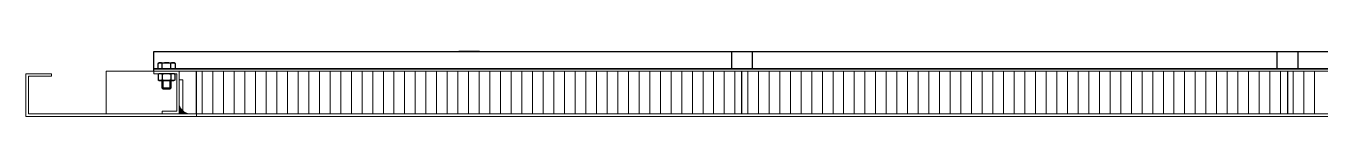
# Model space of a CAD drawing. Header units: inches. Extents: x 49419 to 111780, y 786065 to 1579898.
# Drawn here: x 58514 to 59273, y 788631 to 788669 of the extents above; entities that cross this region are included whole.
import ezdxf

# ---------------------------------------------------------------- set-up
doc = ezdxf.new("R2010")
doc.units = ezdxf.units.IN
doc.header["$MEASUREMENT"] = 0
doc.layers.add('tbi', color=7, linetype='Continuous', lineweight=20)
doc.layers.add('Thanh chiu luc', color=5, linetype='Continuous', lineweight=25)

msp = doc.modelspace()

# ---------------------------------------------------------------- hatches: boundary and pattern name
at = {"layer": 'tbi', "linetype": 'Continuous'}
h = msp.add_hatch(color=5, dxfattribs=at)
h.dxf.hatch_style = 1
h.paths.add_polyline_path([(58604.34, 788637.51), (58604.34, 788632.51), (58609.62, 788632.51, -0.266754)])

# ---------------------------------------------------------------- linework, layer by layer
at = {"color": 8, "linetype": 'Continuous', "elevation": -2}
for points in [[(58591.84, 788659), (58591.84, 788662.14), (58592.47, 788662.5), (58601.2, 788662.5), (58601.84, 788662.14), (58601.84, 788659)], [(58591.84, 788652.37), (58592.47, 788652.01), (58601.2, 788652.01), (58601.84, 788652.37), (58601.84, 788655.64), (58601.2, 788656.01), (58592.47, 788656.01), (58591.84, 788655.64)]]:
    msp.add_lwpolyline(points, close=True, dxfattribs=at)
for points in [[(58601.84, 788662.14, 0.2948), (58599.34, 788662.14, 0.1474), (58594.34, 788662.14, 0.2948), (58591.84, 788662.14, 0.2948)], [(58601.84, 788655.64, 0.2948), (58599.34, 788655.64, 0.1474), (58594.34, 788655.64, 0.2948), (58591.84, 788655.64, 0.2948)], [(58601.84, 788652.37, -0.2948), (58599.34, 788652.37, -0.1474), (58594.34, 788652.37, -0.2948), (58591.84, 788652.37, -0.2948)]]:
    msp.add_lwpolyline(points, format="xyb", dxfattribs=at)
for points in [[(58594.34, 788659), (58594.34, 788662.14)], [(58599.34, 788659), (58599.34, 788662.14)], [(58594.34, 788655.64), (58594.34, 788652.37)], [(58599.34, 788655.64), (58599.34, 788652.37)]]:
    msp.add_lwpolyline(points, dxfattribs=at)
at = {"layer": 'tbi', "linetype": 'Continuous'}
for p, q in [((58514.34, 788631.01), (58514.34, 788656.01)), ((58514.34, 788656.01), (58529.34, 788656.01)), ((58529.34, 788654.51, 2), (58515.84, 788654.51, 2)), ((58515.84, 788654.51, 2), (58515.84, 788632.51, 2)), ((58529.34, 788656.01, 2), (58529.34, 788654.51, 2)), ((58589.34, 788656.01, 2), (58589.34, 788657.51, 2)), ((58589.34, 788657.51), (59599.34, 788657.51)), ((58602.84, 788656.01, 2), (58589.34, 788656.01, 2)), ((58602.84, 788634.01, 2), (58602.84, 788656.01, 2)), ((58604.34, 788632.51, 2), (58604.34, 788657.51, 0.18)), ((58514.34, 788631.01), (58614.34, 788631.01)), ((58515.84, 788632.51, 2), (58610.84, 788632.51, 2)), ((58602.84, 788634.01, 2), (58594.34, 788634.01, 2)), ((58594.34, 788634.01, 2), (58594.34, 788632.51, 2)), ((58594.34, 788632.51), (58604.34, 788632.51)), ((58614.34, 788632.51, 2), (58614.34, 788631.01)), ((58614.34, 788631.01), (59574.34, 788631.01))]:
    msp.add_line(p, q, dxfattribs=at)
at = {"layer": 'tbi', "color": 2, "linetype": 'Continuous'}
for p, q in [((58589.34, 788657.51, 2), (58561.34, 788657.51, 2)), ((58561.34, 788657.51, 2), (58561.34, 788632.51, 2)), ((58561.34, 788632.51, 2), (58592.34, 788632.51, 2))]:
    msp.add_line(p, q, dxfattribs=at)
at = {"layer": 'tbi', "color": 5, "linetype": 'Continuous', "lineweight": 30}
for p, q in [((58614.34, 788632.51, 2), (58614.34, 788657.51, 2)), ((58934.34, 788632.51, 2), (58934.34, 788657.51, 2)), ((59254.34, 788657.51, -1), (59254.34, 788632.51, 1))]:
    msp.add_line(p, q, dxfattribs=at)
at = {"layer": 'tbi', "color": 5, "linetype": 'Continuous'}
for p, q in [((58614.34, 788657.51, 2), (58774.34, 788657.51, 2)), ((58774.34, 788657.51, 2), (58934.34, 788657.51, 2)), ((58934.34, 788657.51, 2), (58934.34, 788632.51, 2)), ((58934.34, 788657.51, 2), (59094.34, 788657.51, 2)), ((59094.34, 788657.51, 2), (59574.34, 788657.51, 2)), ((58604.34, 788652.51), (58606.34, 788652.51)), ((58604.34, 788652.51), (58604.34, 788632.51)), ((58606.34, 788652.51), (58606.34, 788632.51)), ((58604.34, 788637.51, 2), (58604.34, 788632.51, 2)), ((58604.34, 788632.51, 2), (58609.62, 788632.51, 2)), ((58604.34, 788632.51), (58606.34, 788632.51)), ((58774.34, 788632.51, 2), (58614.34, 788632.51, 2)), ((58934.34, 788632.51, 2), (58774.34, 788632.51, 2)), ((59094.34, 788632.51, 2), (58934.34, 788632.51, 2)), ((59574.34, 788632.51, 2), (59094.34, 788632.51, 2))]:
    msp.add_line(p, q, dxfattribs=at)
at = {"layer": 'tbi', "color": 1, "linetype": 'Continuous'}
for p, q in [((58617.75, 788632.51), (58617.75, 788657.51)), ((58624, 788632.51), (58624, 788657.51)), ((58630.25, 788632.51), (58630.25, 788657.51)), ((58636.5, 788632.51), (58636.5, 788657.51)), ((58642.75, 788632.51), (58642.75, 788657.51)), ((58649, 788632.51), (58649, 788657.51)), ((58655.25, 788632.51), (58655.25, 788657.51)), ((58661.5, 788632.51), (58661.5, 788657.51)), ((58667.75, 788632.51), (58667.75, 788657.51)), ((58674, 788632.51), (58674, 788657.51)), ((58680.25, 788632.51), (58680.25, 788657.51)), ((58686.5, 788632.51), (58686.5, 788657.51)), ((58692.75, 788632.51), (58692.75, 788657.51)), ((58699, 788632.51), (58699, 788657.51)), ((58705.25, 788632.51), (58705.25, 788657.51)), ((58711.5, 788632.51), (58711.5, 788657.51)), ((58717.75, 788632.51), (58717.75, 788657.51)), ((58724, 788632.51), (58724, 788657.51)), ((58730.25, 788632.51), (58730.25, 788657.51)), ((58736.5, 788632.51), (58736.5, 788657.51)), ((58742.75, 788632.51), (58742.75, 788657.51)), ((58749, 788632.51), (58749, 788657.51)), ((58755.25, 788632.51), (58755.25, 788657.51)), ((58761.5, 788632.51), (58761.5, 788657.51)), ((58767.75, 788632.51), (58767.75, 788657.51)), ((58774, 788632.51), (58774, 788657.51)), ((58780.25, 788632.51), (58780.25, 788657.51)), ((58786.5, 788632.51), (58786.5, 788657.51)), ((58792.75, 788632.51), (58792.75, 788657.51)), ((58799, 788632.51), (58799, 788657.51)), ((58805.25, 788632.51), (58805.25, 788657.51)), ((58811.5, 788632.51), (58811.5, 788657.51)), ((58817.75, 788632.51), (58817.75, 788657.51)), ((58824, 788632.51), (58824, 788657.51)), ((58830.25, 788632.51), (58830.25, 788657.51)), ((58836.5, 788632.51), (58836.5, 788657.51)), ((58842.75, 788632.51), (58842.75, 788657.51)), ((58849, 788632.51), (58849, 788657.51)), ((58855.25, 788632.51), (58855.25, 788657.51)), ((58861.5, 788632.51), (58861.5, 788657.51)), ((58867.75, 788632.51), (58867.75, 788657.51)), ((58874, 788632.51), (58874, 788657.51)), ((58880.25, 788632.51), (58880.25, 788657.51)), ((58886.5, 788632.51), (58886.5, 788657.51)), ((58892.75, 788632.51), (58892.75, 788657.51)), ((58899, 788632.51), (58899, 788657.51)), ((58905.25, 788632.51), (58905.25, 788657.51)), ((58911.5, 788632.51), (58911.5, 788657.51)), ((58917.75, 788632.51), (58917.75, 788657.51)), ((58924, 788632.51), (58924, 788657.51)), ((58930.25, 788632.51), (58930.25, 788657.51)), ((58937.75, 788632.51), (58937.75, 788657.51)), ((58944, 788632.51), (58944, 788657.51)), ((58950.25, 788632.51), (58950.25, 788657.51)), ((58956.5, 788632.51), (58956.5, 788657.51)), ((58962.75, 788632.51), (58962.75, 788657.51)), ((58969, 788632.51), (58969, 788657.51)), ((58975.25, 788632.51), (58975.25, 788657.51)), ((58981.5, 788632.51), (58981.5, 788657.51)), ((58987.75, 788632.51), (58987.75, 788657.51)), ((58994, 788632.51), (58994, 788657.51)), ((59000.25, 788632.51), (59000.25, 788657.51)), ((59006.5, 788632.51), (59006.5, 788657.51)), ((59012.75, 788632.51), (59012.75, 788657.51)), ((59019, 788632.51), (59019, 788657.51)), ((59025.25, 788632.51), (59025.25, 788657.51)), ((59031.5, 788632.51), (59031.5, 788657.51)), ((59037.75, 788632.51), (59037.75, 788657.51)), ((59044, 788632.51), (59044, 788657.51)), ((59050.25, 788632.51), (59050.25, 788657.51)), ((59056.5, 788632.51), (59056.5, 788657.51)), ((59062.75, 788632.51), (59062.75, 788657.51)), ((59069, 788632.51), (59069, 788657.51)), ((59075.25, 788632.51), (59075.25, 788657.51)), ((59081.5, 788632.51), (59081.5, 788657.51)), ((59087.75, 788632.51), (59087.75, 788657.51)), ((59094, 788632.51), (59094, 788657.51)), ((59100.25, 788632.51), (59100.25, 788657.51)), ((59106.5, 788632.51), (59106.5, 788657.51)), ((59112.75, 788632.51), (59112.75, 788657.51)), ((59119, 788632.51), (59119, 788657.51)), ((59125.25, 788632.51), (59125.25, 788657.51)), ((59131.5, 788632.51), (59131.5, 788657.51)), ((59137.75, 788632.51), (59137.75, 788657.51)), ((59144, 788632.51), (59144, 788657.51)), ((59150.25, 788632.51), (59150.25, 788657.51)), ((59156.5, 788632.51), (59156.5, 788657.51)), ((59162.75, 788632.51), (59162.75, 788657.51)), ((59169, 788632.51), (59169, 788657.51)), ((59175.25, 788632.51), (59175.25, 788657.51)), ((59181.5, 788632.51), (59181.5, 788657.51)), ((59187.75, 788632.51), (59187.75, 788657.51)), ((59194, 788632.51), (59194, 788657.51)), ((59200.25, 788632.51), (59200.25, 788657.51)), ((59206.5, 788632.51), (59206.5, 788657.51)), ((59212.75, 788632.51), (59212.75, 788657.51)), ((59219, 788632.51), (59219, 788657.51)), ((59225.25, 788632.51), (59225.25, 788657.51)), ((59231.5, 788632.51), (59231.5, 788657.51)), ((59237.75, 788632.51), (59237.75, 788657.51)), ((59244, 788632.51), (59244, 788657.51)), ((59250.25, 788632.51), (59250.25, 788657.51)), ((59257.75, 788632.51, -2), (59257.75, 788657.51, -2)), ((59264, 788632.51, -2), (59264, 788657.51, -2)), ((59270.25, 788632.51, -2), (59270.25, 788657.51, -2))]:
    msp.add_line(p, q, dxfattribs=at)
at = {"layer": 'tbi', "color": 3, "linetype": 'Continuous'}
msp.add_line((58604.34, 788632.51, 2), (59584.34, 788632.51), dxfattribs=at)
at = {"layer": 'tbi', "color": 5, "linetype": 'Continuous'}
msp.add_arc((58611.33, 788639.61, 2), 7.31, 196.72924, 256.47365, dxfattribs=at)
at = {"layer": 'Thanh chiu luc', "linetype": 'Continuous'}
for p, q in [((58589.34, 788659), (58589.34, 788669)), ((58589.34, 788669), (59599.34, 788669, -2)), ((58780.34, 788669, 2), (58768.34, 788669, 2)), ((58928.34, 788659, 2), (58928.34, 788669, 2)), ((58928.34, 788669, 2), (58940.34, 788669, 2)), ((58940.34, 788669, 2), (58940.34, 788659, 2)), ((59088.34, 788669, 2), (59100.34, 788669, 2)), ((59248.34, 788659), (59248.34, 788669)), ((59248.34, 788669), (59260.34, 788669)), ((59260.34, 788669), (59260.34, 788659)), ((58589.32, 788657.51), (58589.35, 788659)), ((59599.34, 788659, -2), (58589.34, 788659)), ((58589.35, 788659), (59599.34, 788659, -2))]:
    msp.add_line(p, q, dxfattribs=at)
at = {"layer": 'Thanh chiu luc', "color": 8, "linetype": 'Continuous'}
for p, q in [((58594.34, 788647.51, -2), (58594.34, 788652.01, -2)), ((58599.34, 788647.51, -2), (58594.34, 788647.51, -2)), ((58594.84, 788647.01, -2), (58594.34, 788647.51, -2)), ((58594.84, 788647.01, -2), (58594.84, 788652.01, -2)), ((58598.84, 788647.01, -2), (58594.84, 788647.01, -2)), ((58598.84, 788652.01, -2), (58598.84, 788647.01, -2)), ((58599.34, 788647.51, -2), (58598.84, 788647.01, -2)), ((58599.34, 788652.01, -2), (58599.34, 788647.51, -2))]:
    msp.add_line(p, q, dxfattribs=at)

doc.saveas('drawing.dxf')
